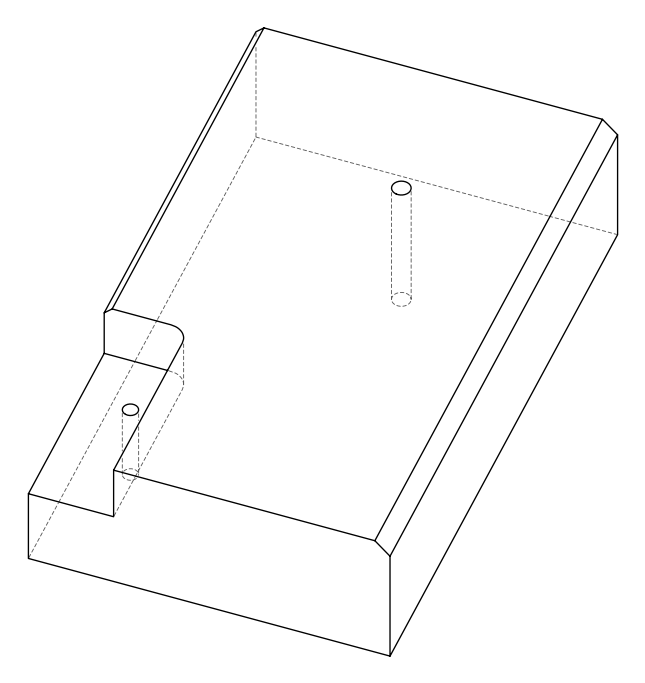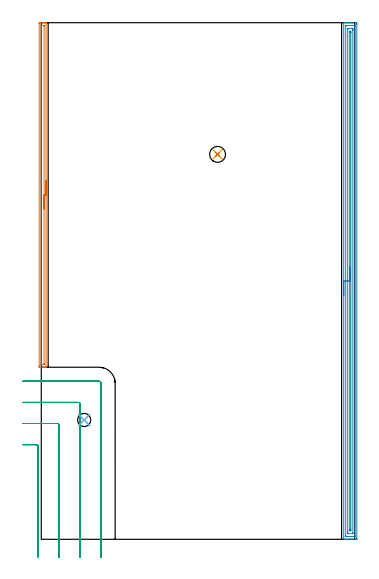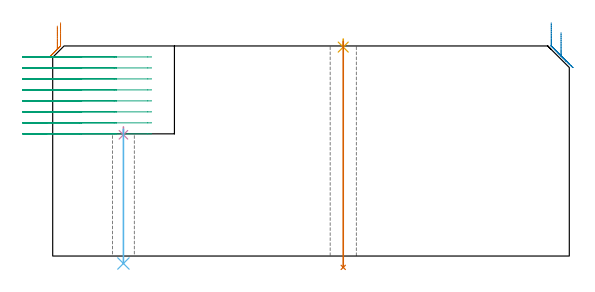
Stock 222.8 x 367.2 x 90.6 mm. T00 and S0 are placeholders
(PLAN: 7 operations, 4 tool changes, 26.3 min)
(1 AREA_MILL | FG_CHAMFER_SURFACE | UGT0205_001 | 4.1 min | 2978 mm3)
(2 AREA_MILL_1 | FG_CHAMFER_SURFACE_1 | UGT0205_001 | 11.94 min | 15878 mm3)
(3 MILL_CORNER_NOTCH_RECTANGULAR | CORNER_NOTCH_RECTANGULAR | UGT0201_094 | Follow Part, ap 5, ae 75% | 9.58 min | 242269 mm3)
(4 SPOT_DRILL | STEP1HOLE | NXT0321_9005460120000 | 0.04 min | 2 mm3)
(5 SPOT_DRILL_1 | STEP1HOLE_1 | NXT0321_9005460120000 | 0.03 min | 1 mm3)
(6 DRILL_THROUGH_HOLE_INTO_CENTER | STEP1HOLE | NXT0301_065 | 0.24 min | 3629 mm3)
(7 DRILL_THROUGH_HOLE_INTO_CENTER_1 | STEP1HOLE_1 | UGT0301_508 | 0.39 min | 9061 mm3)
(TOOL UGT0205_001 | Chamfer Mill 20 x 3 x 45 deg. | D20 FL50 Z2)
(TOOL UGT0201_094 | End mill 20 mm | D20 FL38 Z4)
(TOOL NXT0321_9005460120000 | NC Spot Drill, 142deg, 12mm, Carbide, Uncoated | D12 PA142 FL30 Z2)
(TOOL NXT0301_065 | Carbide Drill 9.4mm [860.1-0940-075A1-MM 2214] | D9.4 PA140 FL98 Z2)
(TOOL UGT0301_508 | Carbide Drill 11.3 mm | D11.3 PA118 FL94 Z2)
(OP 1 AREA_MILL)
G17 G21 G94 G90
T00 M6
G54
G17 G0 G90 X3.4 Y254.75 S1061 M3
G43 Z100.6 H0
G94 G1 Y254.712 Z99.728 F250.
Y254.598 Z98.863
Y254.409 Z98.012
Y254.147 Z97.18
Y253.813 Z96.374
Y253.41 Z95.6
Y252.941 Z94.864
Y252.41 Z94.172
Y251.821 Z93.529
Y251.178 Z92.939
Y250.486 Z92.408
Y249.75 Z91.94
Y248.976 Z91.537
Y248.17 Z91.203
Y247.338 Z90.941
Y246.486 Z90.752
Y245.622 Z90.638
Y244.75 Z90.6
Y122.461
X3.397 Y122.31 Z90.588
X3.301 Y122.302 Z90.493
X3.199 Y122.3 Z90.398
X2.882 Z90.082
X2.254 Z89.448
X0.201 Z87.398
X-1.107 Z86.088
X-1.223 Y122.302 Z85.973
X-1.493 Y122.31 Z85.703
X-1.498 Y122.625 Z85.7
X-1.5 Y122.908
Y123.193
Y366.592
X-1.498 Y366.875
X-1.493 Y367.19 Z85.702
X-1.223 Y367.2 Z85.973
X-0.945 Z86.25
X-0.354 Z86.841
X1.07 Z88.267
X2.254 Z89.448
X2.882 Z90.081
X3.199 Z90.399
X3.3 Y367.199 Z90.492
X3.345 Y367.197 Z90.536
X3.397 Y367.19 Z90.588
X3.4 Y367.038 Z90.6
Y244.75
X1.986 Z89.186
X1.985 Y124.969 Z89.185
X1.984 Y124.693 Z89.184
X1.98 Y124.385 Z89.18
X1.979 Y124.317 Z89.179
X1.894 Y124.31 Z89.094
X1.764 Y124.303 Z88.964
X1.385 Y124.301 Z88.585
X0.898 Y124.3 Z88.098
X0.516 Z87.716
X0.027 Y124.302 Z87.227
X-0.062 Y124.308 Z87.138
X-0.078 Y124.31 Z87.122
X-0.081 Y124.34 Z87.119
X-0.084 Y124.416 Z87.116
X-0.085 Y124.693 Z87.115
X-0.086 Y125.311 Z87.114
X-0.085 Y364.532 Z87.115
X-0.084 Y364.807 Z87.116
X-0.08 Y365.115 Z87.12
X-0.079 Y365.184 Z87.121
X0.006 Y365.19 Z87.206
X0.136 Y365.197 Z87.336
X0.516 Y365.199 Z87.716
X1.002 Y365.2 Z88.202
X1.385 Z88.585
X1.873 Y365.198 Z89.073
X1.962 Y365.192 Z89.162
X1.978 Y365.19 Z89.178
X1.981 Y365.16 Z89.181
X1.984 Y365.084 Z89.184
X1.985 Y364.807 Z89.185
X1.986 Y364.19 Z89.186
Y244.75
Y243.878 Z89.224
Y243.013 Z89.338
Y242.162 Z89.526
Y241.33 Z89.789
Y240.524 Z90.123
Y239.75 Z90.525
Y239.014 Z90.994
Y238.322 Z91.525
Y237.679 Z92.115
Y237.09 Z92.758
Y236.558 Z93.45
Y236.09 Z94.186
Y235.687 Z94.96
Y235.353 Z95.765
Y235.091 Z96.597
Y234.902 Z97.449
Y234.788 Z98.314
Y234.75 Z99.186
G0 Z100.6
M5
M2
(OP 2 AREA_MILL_1)
G17 G21 G94 G90
T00 M6
G54
G17 G0 G90 X215. Y173.6 S1061 M3
G43 Z100.6 H0
G94 G1 Y173.638 Z99.728 F250.
Y173.752 Z98.864
Y173.941 Z98.012
Y174.203 Z97.18
Y174.537 Z96.374
Y174.94 Z95.6
Y175.408 Z94.864
Y175.94 Z94.172
Y176.529 Z93.529
Y177.172 Z92.94
Y177.864 Z92.408
Y178.6 Z91.94
Y179.374 Z91.537
Y180.18 Z91.203
Y181.012 Z90.941
Y181.863 Z90.752
Y182.728 Z90.638
Y183.6 Z90.6
Y367.038
X215.003 Y367.19 Z90.588
X215.065 Y367.2 Z90.526
X215.455 Z90.145
X215.873 Z89.727
X216.521 Z89.074
X217.739 Z87.858
X218.309 Z87.285
X223.673 Y367.199 Z81.924
X224.279 Y367.197 Z81.319
X224.292 Y367.193 Z81.306
X224.297 Y366.592 Z81.303
X224.3 Y365.966 Z81.3
Y0.875
X224.298 Y0.608 Z81.302
X224.292 Y0.007 Z81.306
X224.279 Y0.003 Z81.319
X223.673 Y0. Z81.924
X223.388 Z82.209
X218.309 Z87.285
X217.739 Z87.858
X217.415 Z88.181
X216.845 Z88.751
X216.521 Z89.074
X215.455 Z90.145
X215.065 Y0.002 Z90.527
X215.035 Y0.004 Z90.556
X215.003 Y0.01 Z90.588
X215. Y0.162 Z90.6
Y183.6
X216.414 Z89.186
X216.415 Y364.807 Z89.185
X216.416 Y364.912 Z89.184
X216.42 Y365.019 Z89.18
X216.429 Y365.19 Z89.171
X216.521 Y365.193 Z89.079
X217.022 Y365.199 Z88.578
X222.385 Y365.2 Z83.215
X222.779 Y365.198 Z82.821
X222.835 Y365.195 Z82.765
X222.868 Y365.19 Z82.732
X222.879 Y365.182 Z82.721
X222.881 Y365.126 Z82.719
X222.885 Y364.913 Z82.715
X222.886 Y364.807 Z82.714
X222.885 Y2.393 Z82.715
X222.884 Y2.288 Z82.716
X222.88 Y2.181 Z82.72
X222.871 Y2.01 Z82.729
X222.779 Y2.007 Z82.821
X222.278 Y2.001 Z83.322
X216.915 Y2. Z88.685
X216.521 Y2.002 Z89.079
X216.465 Y2.005 Z89.135
X216.432 Y2.01 Z89.168
X216.421 Y2.018 Z89.179
X216.419 Y2.074 Z89.181
X216.415 Y2.287 Z89.185
X216.414 Y2.393 Z89.186
Y183.6
X217.828 Z87.772
X217.829 Y362.608 Z87.771
X217.832 Y363.021 Z87.768
X217.835 Y363.14 Z87.765
X217.838 Y363.19 Z87.762
X217.951 Y363.194 Z87.649
X218.131 Y363.199 Z87.469
X220.813 Z84.787
X220.991 Y363.196 Z84.609
X221.17 Y363.19 Z84.43
X221.465 Y363.172 Z84.135
X221.467 Y363.021 Z84.133
X221.47 Y362.543 Z84.13
X221.471 Y362.129 Z84.129
X221.472 Y361.649 Z84.128
X221.471 Y4.592 Z84.129
X221.468 Y4.179 Z84.132
X221.465 Y4.06 Z84.135
X221.462 Y4.01 Z84.138
X221.349 Y4.006 Z84.251
X221.169 Y4.001 Z84.431
X218.487 Z87.113
X218.309 Y4.004 Z87.291
X218.13 Y4.01 Z87.47
X217.835 Y4.028 Z87.765
X217.833 Y4.179 Z87.767
X217.83 Y4.657 Z87.77
X217.829 Y5.071 Z87.771
X217.828 Y5.551 Z87.772
Y183.6
X219.243 Z86.357
Y360.383
X219.25 Y361.189 Z86.35
X220.05 Y361.186 Z85.55
X220.057 Y360.383 Z85.543
Y360.343
Y6.857
X220.052 Y6.044 Z85.548
X220.05 Y6.011 Z85.55
X219.25 Y6.014 Z86.35
X219.243 Y6.817 Z86.357
Y6.857
Y183.6
Y184.472 Z86.395
Y185.336 Z86.509
Y186.188 Z86.698
Y187.02 Z86.96
Y187.826 Z87.294
Y188.6 Z87.697
Y189.336 Z88.166
Y190.028 Z88.697
Y190.671 Z89.286
Y191.26 Z89.929
Y191.791 Z90.622
Y192.26 Z91.357
Y192.663 Z92.131
Y192.997 Z92.937
Y193.259 Z93.769
Y193.448 Z94.621
Y193.562 Z95.486
Y193.6 Z96.357
G0 Z100.6
M5
M2
(OP 3 MILL_CORNER_NOTCH_RECTANGULAR)
G17 G21 G94 G90
T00 M6
G54
G17 G0 G90 X-2.5 Y-12.682 S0 M3
G43 Z100.6 H0
Z85.862
G94 G1 Y-9.682 F250.
Y66.305 F500.
G3 X-3.495 Y67.3 R1.
G1 X-10.
X-13. F250.
G0 Z100.6
X12.5 Y-13.
Z85.862
G1 Y-10.
Y81.305 F500.
G3 X11.505 Y82.3 R1.
G1 X-10.
X-13. F250.
G0 Z100.6
X27.5 Y-13.
Z85.862
G1 Y-10.
Y96.305 F500.
G3 X26.505 Y97.3 R1.
G1 X-10.
X-13. F250.
G0 Z100.6
X42.5 Y-13.
Z85.862
G1 Y-10.
Y110.8 F500.
G3 X41. Y112.3 R1.5
G1 X-10.
X-13. F250.
G0 Z100.6
X-2.5 Y-12.682
Z81.125
G1 Y-9.682
Y66.305 F500.
G3 X-3.495 Y67.3 R1.
G1 X-10.
X-13. F250.
G0 Z100.6
X12.5 Y-13.
Z81.125
G1 Y-10.
Y81.305 F500.
G3 X11.505 Y82.3 R1.
G1 X-10.
X-13. F250.
G0 Z100.6
X27.5 Y-13.
Z81.125
G1 Y-10.
Y96.304 F500.
G3 X26.505 Y97.3 R1.
G1 X-10.
X-13. F250.
G0 Z100.6
X42.5 Y-13.
Z81.125
G1 Y-10.
Y110.8 F500.
G3 X41. Y112.3 R1.5
G1 X-10.
X-13. F250.
G0 Z100.6
X-2.5 Y-12.682
Z76.387
G1 Y-9.682
Y66.305 F500.
G3 X-3.495 Y67.3 R1.
G1 X-10.
X-13. F250.
G0 Z100.6
X12.5 Y-13.
Z76.387
G1 Y-10.
Y81.305 F500.
G3 X11.505 Y82.3 R1.
G1 X-10.
X-13. F250.
G0 Z100.6
X27.5 Y-13.
Z76.387
G1 Y-10.
Y96.304 F500.
G3 X26.505 Y97.3 R1.
G1 X-10.
X-13. F250.
G0 Z100.6
X42.5 Y-13.
Z76.387
G1 Y-10.
Y110.8 F500.
G3 X41. Y112.3 R1.5
G1 X-10.
X-13. F250.
G0 Z100.6
X-2.5 Y-12.682
Z71.65
G1 Y-9.682
Y66.305 F500.
G3 X-3.495 Y67.3 R1.
G1 X-10.
X-13. F250.
G0 Z100.6
X12.5 Y-13.
Z71.65
G1 Y-10.
Y81.305 F500.
G3 X11.505 Y82.3 R1.
G1 X-10.
X-13. F250.
G0 Z100.6
X27.5 Y-13.
Z71.65
G1 Y-10.
Y96.304 F500.
G3 X26.505 Y97.3 R1.
G1 X-10.
X-13. F250.
G0 Z100.6
X42.5 Y-13.
Z71.65
G1 Y-10.
Y110.8 F500.
G3 X41. Y112.3 R1.5
G1 X-10.
X-13. F250.
G0 Z100.6
X-2.5 Y-12.682
Z66.912
G1 Y-9.682
Y66.305 F500.
G3 X-3.495 Y67.3 R1.
G1 X-10.
X-13. F250.
G0 Z100.6
X12.5 Y-13.
Z66.912
G1 Y-10.
Y81.305 F500.
G3 X11.505 Y82.3 R1.
G1 X-10.
X-13. F250.
G0 Z100.6
X27.5 Y-13.
Z66.912
G1 Y-10.
Y96.304 F500.
G3 X26.505 Y97.3 R1.
G1 X-10.
X-13. F250.
G0 Z100.6
X42.5 Y-13.
Z66.912
G1 Y-10.
Y110.8 F500.
G3 X41. Y112.3 R1.5
G1 X-10.
X-13. F250.
G0 Z100.6
X-2.5 Y-12.682
Z62.175
G1 Y-9.682
Y66.305 F500.
G3 X-3.495 Y67.3 R1.
G1 X-10.
X-13. F250.
G0 Z100.6
X12.5 Y-13.
Z62.175
G1 Y-10.
Y81.305 F500.
G3 X11.505 Y82.3 R1.
G1 X-10.
X-13. F250.
G0 Z100.6
X27.5 Y-13.
Z62.175
G1 Y-10.
Y96.304 F500.
G3 X26.505 Y97.3 R1.
G1 X-10.
X-13. F250.
G0 Z100.6
X42.5 Y-13.
Z62.175
G1 Y-10.
Y110.8 F500.
G3 X41. Y112.3 R1.5
G1 X-10.
X-13. F250.
G0 Z100.6
X-2.5 Y-12.682
Z57.437
G1 Y-9.682
Y66.305 F500.
G3 X-3.495 Y67.3 R1.
G1 X-10.
X-13. F250.
G0 Z100.6
X12.5 Y-13.
Z57.437
G1 Y-10.
Y81.305 F500.
G3 X11.505 Y82.3 R1.
G1 X-10.
X-13. F250.
G0 Z100.6
X27.5 Y-13.
Z57.437
G1 Y-10.
Y96.304 F500.
G3 X26.505 Y97.3 R1.
G1 X-10.
X-13. F250.
G0 Z100.6
X42.5 Y-13.
Z57.437
G1 Y-10.
Y110.8 F500.
G3 X41. Y112.3 R1.5
G1 X-10.
X-13. F250.
G0 Z100.6
X-2.5 Y-12.682
Z52.7
G1 Y-9.682
Y66.305 F500.
G3 X-3.495 Y67.3 R1.
G1 X-10.
X-13. F250.
G0 Z100.6
X12.5 Y-13.
Z52.7
G1 Y-10.
Y81.305 F500.
G3 X11.505 Y82.3 R1.
G1 X-10.
X-13. F250.
G0 Z100.6
X27.5 Y-13.
Z52.7
G1 Y-10.
Y96.304 F500.
G3 X26.505 Y97.3 R1.
G1 X-10.
X-13. F250.
G0 Z100.6
X42.5 Y-13.
Z52.7
G1 Y-10.
Y110.8 F500.
G3 X41. Y112.3 R1.5
G1 X-10.
X-13. F250.
G0 Z100.6
M5
M2
(OP 4 SPOT_DRILL)
G17 G21 G94 G90
T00 M6
G54
G17 G0 G90 X30.5 Y84.8 S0 M3
G43 Z100.6 H0
G94 G81 G98 Z52.295 F250. R55.7
G80
M5
M2
(OP 5 SPOT_DRILL_1)
G17 G21 G94 G90
T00 M6
G54
G17 G0 G90 X125.3 Y273.6 S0 M3
G43 Z100.6 H0
G94 G81 G98 Z90.114 F250. R93.6
G80
M5
M2
(OP 6 DRILL_THROUGH_HOLE_INTO_CENTER)
G17 G21 G94 G90
T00 M6
G54
G17 G0 G90 X30.5 Y84.8 S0 M3
G43 Z100.6 H1
G94 G73 G98 Z-3.211 F250. Q9.318 R54.7
G80
M5
M2
(OP 7 DRILL_THROUGH_HOLE_INTO_CENTER_1)
G17 G21 G94 G90
T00 M6
G54
G17 G0 G90 X125.3 Y273.6 S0 M3
G43 Z100.6 H0
G94 G73 G98 Z-4.895 F250. Q10.611 R92.6
G80
M5
M2
